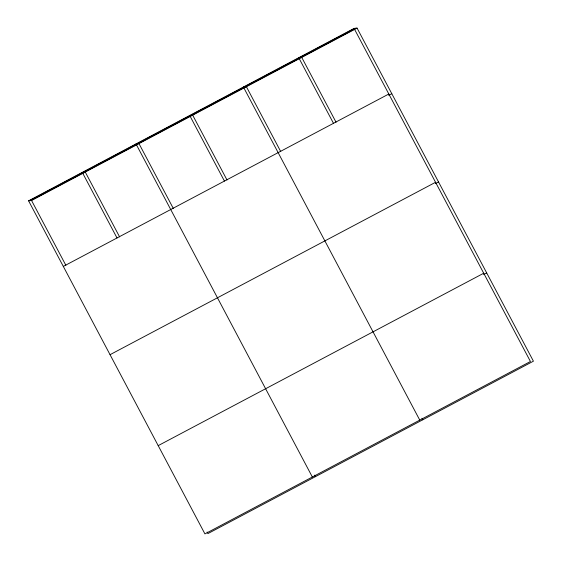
<?xml version="1.0" encoding="UTF-8"?>
<svg xmlns="http://www.w3.org/2000/svg" width="562" height="562" viewBox="0 0 562 562"><rect width="100%" height="100%" fill="white"/><g stroke="black" fill="none" stroke-linecap="round" stroke-linejoin="round"><path stroke-width="0.84" d="M354.081 28.416L530.444 361.499L204.933 533.9L28.578 200.817L354.081 28.416L357.067 28.1L533.422 361.183L207.919 533.584L207.097 532.031M29.561 200.711L355.065 28.311M30.573 200.606L356.083 28.205M28.578 200.817L31.556 200.501L357.067 28.1M63.309 266.416L388.813 94.016M388.721 95.322L391.798 93.699M110.047 354.685L435.55 182.285M435.459 183.598L438.536 181.969M158.196 445.631L483.706 273.23M483.615 274.544L486.685 272.914M301.731 57.408L336.055 122.235M298.745 57.724L333.477 123.324M280.719 151.543L246.395 86.717L243.409 87.033L419.772 420.116M421.936 418.247L422.75 419.8M192.682 115.161L227.006 179.988M189.703 115.477L224.435 181.076M173.3 208.432L138.976 143.605L135.99 143.928L312.353 477.012M314.516 475.143L315.338 476.688M85.269 172.049L119.594 236.876M82.284 172.372L117.015 237.965M31.556 200.501L65.88 265.32"/></g></svg>
